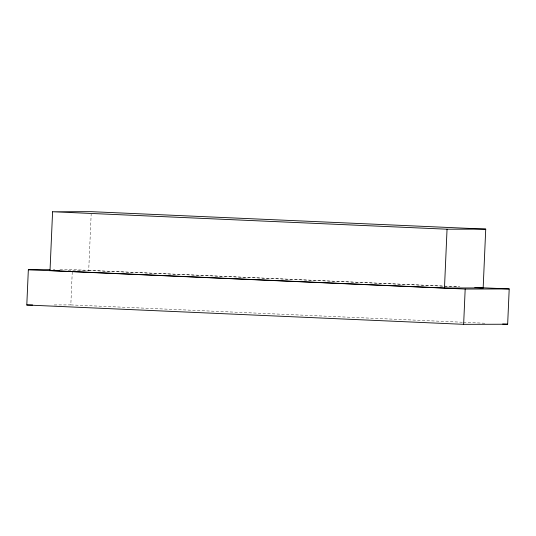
<?xml version="1.0" encoding="UTF-8"?>
<svg xmlns="http://www.w3.org/2000/svg" width="536" height="536" viewBox="0 0 536 536"><rect width="100%" height="100%" fill="white"/><g stroke="black" fill="none" stroke-linecap="round" stroke-linejoin="round"><path stroke-width="0.4" stroke-dasharray="2.68 2.01" d="M54.21 304.937L70.819 304.897L72.286 271.263M68.132 270.512L88.708 270.466L91.167 214.152M53.258 269.662L54.92 269.662M59.905 269.648L72.36 269.621L443.212 286.03M444.049 286.07L459.922 286.773M88.708 270.466L457.255 286.78M70.819 304.897L462.555 322.237M463.392 322.27L486.775 323.309"/><path stroke-width="0.8" d="M477.462 287.551L509.2 288.951L507.659 324.233L463.64 324.334L26.8 304.997L28.341 269.722L49.935 269.668M52.588 211.754L50.022 270.553L444.478 288.013L483.164 287.926L485.73 229.127L91.274 211.666L52.588 211.754L447.044 229.214L485.73 229.127M444.478 288.013L447.044 229.214M463.64 324.334L465.181 289.051L509.2 288.951M55.784 270.539L59.074 270.533M26.8 304.997L32.616 304.984M474.809 287.557L483.164 287.926M28.341 269.722L465.181 289.051M502.647 324.012L507.659 324.233"/></g></svg>
